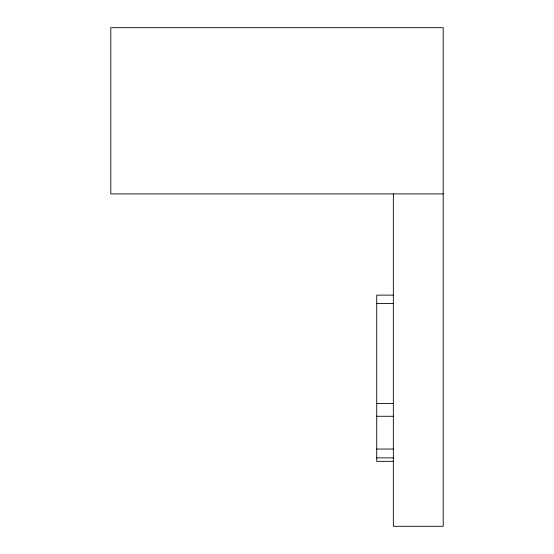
<?xml version="1.0" encoding="UTF-8"?>
<svg xmlns="http://www.w3.org/2000/svg" width="554" height="554" viewBox="0 0 554 554"><rect width="100%" height="100%" fill="white"/><g stroke="black" fill="none" stroke-linecap="round" stroke-linejoin="round"><path stroke-width="0.83" d="M443.2 193.9L110.8 193.9L110.8 27.7L443.2 27.7L443.2 526.3L393.34 526.3L393.34 193.9M393.34 295.13L376.72 295.13L376.72 461.33L393.34 461.33M376.72 303.537L393.34 303.537M376.72 403.561L393.34 403.561M376.72 416.276L393.34 416.276M376.72 449.045L393.34 449.045M376.72 457.881L393.34 457.881"/></g></svg>
